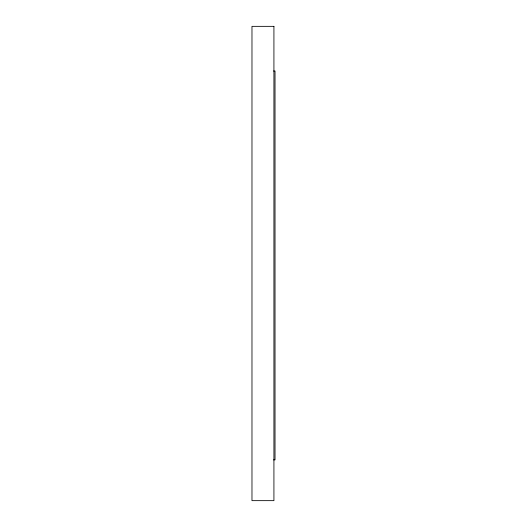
<?xml version="1.0" encoding="UTF-8"?>
<svg xmlns="http://www.w3.org/2000/svg" width="527" height="527" viewBox="0 0 527 527"><rect width="100%" height="100%" fill="white"/><g stroke="black" fill="none" stroke-linecap="round" stroke-linejoin="round"><path stroke-width="0.79" d="M273.559 71.013L275.022 71.013L275.022 459.873L273.559 459.873M273.921 26.35L251.978 26.35L251.978 500.65L273.921 500.65L273.921 26.35"/></g></svg>
